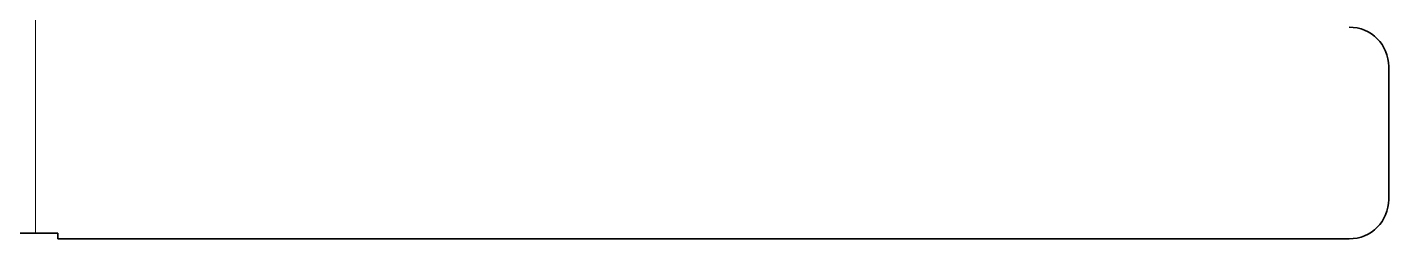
# Model space of a CAD drawing. Header units: millimetres. Extents: x 15 to 597, y -3 to 423.
# Drawn here: x 343.6 to 412.5, y 179.4 to 190.2 of the extents above; entities that cross this region are included whole.
import ezdxf

# ---------------------------------------------------------------- set-up
doc = ezdxf.new("R2010")
doc.units = ezdxf.units.MM
doc.layers.add('Arestas Visíveis', color=7, linetype='Continuous', lineweight=35)
doc.layers.add('Linha de Centro de Dobras', color=174, linetype='Continuous', lineweight=18, true_color=0x0000a0)

msp = doc.modelspace()

# ---------------------------------------------------------------- linework, layer by layer
at = {"layer": 'Arestas Visíveis'}
for p, q in [((412.52, 188.156), (412.52, 181.424)), ((345.12, 179.717), (342.858, 179.717)), ((345.12, 179.424), (345.12, 179.717)), ((410.52, 179.424), (345.12, 179.424))]:
    msp.add_line(p, q, dxfattribs=at)
for centre, start, end in [((410.52, 188.156), 0, 90), ((410.52, 181.424), 270, 0)]:
    msp.add_arc(centre, 2, start, end, dxfattribs=at)
at = {"layer": 'Linha de Centro de Dobras'}
msp.add_line((343.989, 279.717), (343.989, 179.717), dxfattribs=at)

doc.saveas('drawing.dxf')
